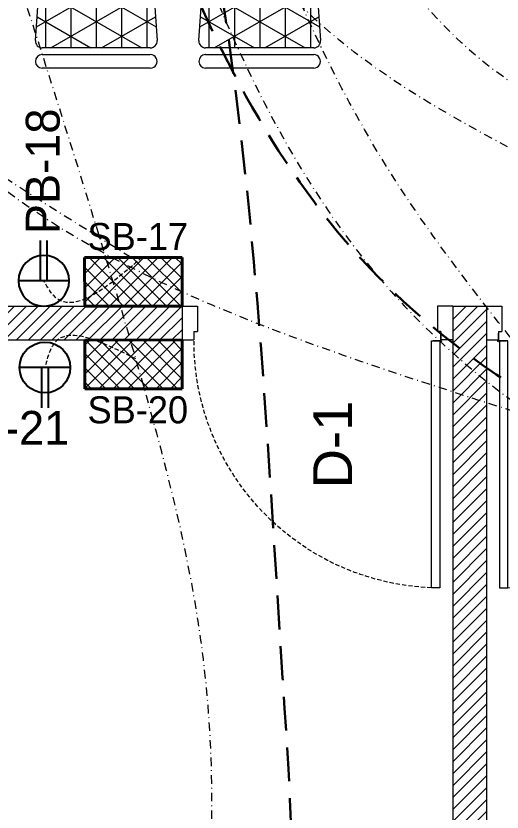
# Model space of a CAD drawing. Header units: inches. Extents: x 109699 to 44449955, y -10987 to 15824140.
# Drawn here: x 199269.2 to 199341, y -4102.8 to -3985.1 of the extents above; entities that cross this region are included whole.
import ezdxf

# ---------------------------------------------------------------- set-up
doc = ezdxf.new("R2010")
doc.units = ezdxf.units.IN
doc.header["$LTSCALE"] = 5
doc.header["$MEASUREMENT"] = 0
for name, pattern in [('DASHDOT', [1, 0.5, -0.25, 0, -0.25]), ('DASHED2', [0.375, 0.25, -0.125]), ('HIDDEN', [0.375, 0.25, -0.125])]:
    doc.linetypes.add(name, pattern=pattern)
doc.layers.get('0').update_dxf_attribs({"color": 123})
for name, color, linetype, lineweight in [('@NORMAL', 7, 'Continuous', 5), ('AC In', 244, 'DASHED2', 30), ('door', 8, 'Continuous', 9), ('E-Con-Point', 5, 'DASHED2', 13), ('E-PB-Socket-5A', 203, 'Continuous', 13), ('E-SB-Switch-Board', 106, 'Continuous', 18), ('SB', 1, 'DASHDOT', 20), ('WALL-1', 8, 'Continuous', 9)]:
    doc.layers.add(name, color=color, linetype=linetype, lineweight=lineweight)
doc.layers.add('FURNITUR', color=7, linetype='Continuous', lineweight=5, true_color=0xe8e8e8)
doc.styles.get("Standard").update_dxf_attribs({"font": 'times.ttf'})
doc.styles.add('TEXT-3', font='arial.ttf')

# ---------------------------------------------------------------- blocks, each defined once
blk = doc.blocks.new('Door-40')
at = {"layer": 'door', "ltscale": 0.5}
for p, q in [((0, 40), (5, 40)), ((0, 40), (0, 37.75)), ((5, 40), (5, 38.24999999999636)), ((0, 37.75), (3.75, 37.75000000000364)), ((3.75, 38.24999999999636), (3.75, 37.75000000000364)), ((3.75, 38.24999999999636), (5, 38.24999999999636)), ((5.135000000002037, 2.913192669428099), (5.145000000004075, 2.913192669428099)), ((5.135000000002037, 1.885000000002037), (5.135000000002037, 2.913192669428099)), ((0, 0), (0, 2.25)), ((0, 2.25), (3.75, 2.249999999996362)), ((3.75, 1.750000000003638), (3.75, 2.249999999996362)), ((3.75, 1.750000000003638), (5, 1.750000000003638)), ((4.010000000002037, 1.760000000002037), (4.010000000002037, 1.75)), ((5.010000000002037, 1.760000000002037), (4.010000000002037, 1.760000000002037)), ((5, 1.750000000003638), (5.010400642058812, 1.750000000007276)), ((5, 0), (5, 1.750000000003638)), ((5.145000000004075, 1.895000000000437), (5.145000000004075, 1.884599357945262)), ((0, 0), (5, 0)), ((0, 0), (5, 0))]:
    blk.add_line(p, q, dxfattribs=at)
blk.add_lwpolyline([(41.625, 3.145000000000437), (5.145000000004075, 3.145000000000437), (5.145000000004075, 1.895000000000437), (41.625, 1.895000000000437)], close=True, dxfattribs=at)
blk.add_circle((5.135000000002037, 1.760000000002037), 0.1249999999999983, dxfattribs=at)
at = {"layer": 'door', "linetype": 'HIDDEN', "ltscale": 0.5}
blk.add_arc((5.156161382139544, 1.755015969829401), 36.49531813451388, 2.182731632980644, 90.24516611661387, dxfattribs=at)
blk = doc.blocks.new('vbhgytr')
at = {"layer": 'FURNITUR'}
h = blk.add_hatch(color=256, dxfattribs=at)
edge = h.paths.add_edge_path()
edge.add_ellipse((143560.9056260546, 627.6643518051457), major_axis=(0.7071072075479371, 0.7071072075479372), ratio=0.9999987936840739, start_angle=-44.99934339188269, end_angle=134.9992742750232, ccw=False)
edge.add_line((143561.9056260541, 627.6643638682775), (143561.9056260541, 611.6797551263642))
edge.add_ellipse((143560.9056260546, 611.6797551264006), major_axis=(-0.7071067810310865, 0.7071067810310864), ratio=0.9999999999888283, start_angle=134.9999999963449, end_angle=224.9999999982356, ccw=False)
edge.add_ellipse((143560.9056260546, 611.6797551263642), major_axis=(-0.7071067809999121, 0.707106780999912), ratio=0.999999999982188, start_angle=45.00000000051028, end_angle=134.9999999944872, ccw=False)
edge.add_line((143559.9056260551, 611.6797551263642), (143559.9056260551, 627.6643638682776))
h = blk.add_hatch(color=256, dxfattribs=at)
edge = h.paths.add_edge_path()
edge.add_ellipse((143580.9994692173, 578.670171990399), major_axis=(-0.7071067810199007, 0.7071067810199005), ratio=0.9999999999911356, start_angle=-44.999999996918916, end_angle=135.0000000030811, ccw=False)
edge.add_line((143580.9994692174, 579.6701719904427), (143596.9840779506, 579.6701719904427))
edge.add_ellipse((143596.9840694206, 578.6701719904354), major_axis=(0.7071067810318384, 0.7071067810318385), ratio=0.9999999999864739, start_angle=225.0004887274365, end_angle=404.99951127167094, ccw=False)
edge.add_line((143596.9840779505, 577.6701719904281), (143580.9994692174, 577.6701719903554))
for p, q in [((143605.1249523512, 661.8079216003179), (143621.1095610846, 661.8079216003179)), ((143621.1095610846, 659.8079216003033), (143605.1249523512, 659.8079216003033)), ((143611.0653897037, 658.8079216002233), (143604.3260248482, 654.9169474846453)), ((143618.5653896998, 658.8079216003688), (143604.6189918455, 650.7559650403997)), ((143605.1249523512, 658.8079216003688), (143621.1095610846, 658.8079216003688)), ((143605.6172567218, 642.807746443085), (143605.6172567218, 658.8079216003688)), ((143621.6155215903, 650.7559650405452), (143607.669123736, 658.8079216003688)), ((143609.3672567199, 642.6720594977793), (143609.3672567199, 658.8079216003688)), ((143613.1172567179, 642.6720594977793), (143613.1172567179, 658.8079216003688)), ((143621.9084885877, 654.9169474846453), (143615.1691237321, 658.8079216002233)), ((143616.867256716, 642.6720594977793), (143616.867256716, 658.8079216003688)), ((143620.617256714, 642.8077464430851), (143620.617256714, 658.8079216003688)), ((143605.1231564528, 643.5953629989851), (143604.1274218266, 657.737687340231)), ((143622.1070916092, 657.737687340231), (143621.111356983, 643.5953629989851)), ((143621.3225545928, 646.5949825964451), (143604.2165991282, 656.4711105939284)), ((143622.0179143076, 656.4711105939284), (143604.9119588429, 646.5949825962996)), ((143597.7118773502, 652.8836901886121), (143581.7272686169, 652.8836901886121)), ((143645.2717227854, 652.8836901886121), (143629.2871140523, 652.8836901886121)), ((143620.4902177778, 642.7454054618005), (143604.5343936761, 651.9575048070514)), ((143621.7001197597, 651.9575048070514), (143605.744295658, 642.7454054618004)), ((143580.9781388075, 645.2854441583443), (143588.942534553, 649.8836901885176)), ((143581.7272686169, 650.8836901885976), (143597.7118773502, 650.8836901885976)), ((143597.7118773502, 649.8836901885176), (143581.7272686169, 649.8836901885176)), ((143582.2195729875, 641.6720594978448), (143582.2195729875, 649.8836901885176)), ((143582.2195729876, 641.6720594978448), (143596.4425345491, 649.8836901885176)), ((143582.9966114181, 649.8836901885176), (143597.2195729796, 641.6720594978448)), ((143585.9695729855, 641.6720594978448), (143585.9695729855, 649.8836901885176)), ((143589.7195729836, 641.6720594978448), (143589.7195729836, 649.8836901885176)), ((143590.4966114141, 649.8836901885176), (143598.4610071597, 645.2854441583443)), ((143593.4695729816, 641.6720594978448), (143593.4695729816, 649.8836901885176)), ((143597.2195729796, 641.6720594978448), (143597.2195729796, 649.8836901885176)), ((143628.5379842429, 645.2854441583443), (143636.5023799883, 649.8836901885176)), ((143629.2871140523, 650.8836901885976), (143645.2717227854, 650.8836901885976)), ((143645.2717227854, 649.8836901885176), (143629.2871140523, 649.8836901885176)), ((143629.7794184228, 641.6720594978448), (143629.7794184228, 649.8836901885176)), ((143629.7794184226, 641.6720594976993), (143644.0023799844, 649.8836901885176)), ((143630.5564568533, 649.8836901885176), (143644.7794184149, 641.6720594978448)), ((143633.5294184208, 641.6720594978448), (143633.5294184208, 649.8836901885176)), ((143637.2794184189, 641.6720594978448), (143637.2794184189, 649.8836901885176)), ((143638.0564568494, 649.8836901885176), (143646.0208525948, 645.2854441583443)), ((143641.0294184169, 641.6720594978448), (143641.0294184169, 649.8836901885176)), ((143644.7794184149, 641.6720594978448), (143644.7794184149, 649.8836901885176)), ((143580.7297380922, 648.8134559283799), (143581.2325504683, 641.6720594978448)), ((143598.2065954988, 641.6720594978448), (143598.7094078749, 648.8134559283799)), ((143628.2895835277, 648.8134559283799), (143628.7923959036, 641.6720594978448)), ((143645.7664409339, 641.6720594978448), (143646.26925331, 648.8134559283799)), ((143613.1172567179, 642.6720594977793), (143604.8521882241, 647.4438990201744)), ((143621.3823252117, 647.4438990201744), (143613.1172567179, 642.6720594977793)), ((143580.8729332037, 646.7796693589627), (143589.7195729836, 641.6720594978448)), ((143589.7195729836, 641.6720594978448), (143598.5662127634, 646.7796693589627)), ((143628.4327786389, 646.7796693589627), (143637.2794184189, 641.6720594978448)), ((143637.2794184187, 641.6720594976993), (143646.1260581988, 646.7796693589627)), ((143655.1172566959, 641.6720594978448), (143571.1172567398, 641.6720594978448)), ((143571.1172567398, 641.6720594978448), (143571.1172567398, 597.672059496797)), ((143571.1172567398, 597.672059496797), (143571.1172567398, 641.6720594978448)), ((143571.1172567398, 641.6720594978448), (143571.1172567398, 597.672059496797)), ((143571.1172567398, 641.6720594978448), (143655.1172566959, 641.6720594978448)), ((143581.1907277518, 642.2660635719402), (143582.2195729875, 641.6720594978448)), ((143581.2325504683, 641.6720594978448), (143598.2065954988, 641.6720594978448)), ((143581.2325504683, 641.6720594978448), (143598.2065954988, 641.6720594978448)), ((143588.5147133113, 641.6720594978448), (143588.8487618034, 640.735991418943)), ((143596.1256616821, 639.546715303443), (143595.2476904522, 641.6720594978448)), ((143597.2195729796, 641.6720594978448), (143598.2484182154, 642.2660635719402)), ((143600.7542872012, 641.6720594978448), (143600.6826344299, 640.2923687271145)), ((143604.9802752572, 640.4945424176052), (143605.6328713989, 641.6720594978448)), ((143620.114302498, 642.6720594977793), (143606.1202109378, 642.6720594977793)), ((143607.5941415007, 639.6990819902624), (143608.4672035317, 641.6720594978448)), ((143615.5334667222, 641.6720594978448), (143614.3686629143, 639.8357809495151)), ((143628.7505731869, 642.2660635720857), (143629.7794184228, 641.6720594978448)), ((143628.7923959036, 641.6720594978448), (143645.7664409339, 641.6720594978448)), ((143628.7923959036, 641.6720594978448), (143645.7664409339, 641.6720594978448)), ((143637.4512945455, 641.6720594978448), (143636.2761165116, 640.6848105488733)), ((143644.248353743, 640.3276376992483), (143646.7055521448, 641.6720594978448)), ((143644.7794184148, 641.6720594976993), (143645.8082636508, 642.2660635719402)), ((143655.1172566959, 641.538957472267), (143652.5193605899, 639.9888483998194)), ((143655.1172566959, 597.672059496797), (143655.1172566959, 641.6720594978448)), ((143655.1172566959, 641.6720594978448), (143655.1172566959, 597.672059496797)), ((143577.3309653898, 641.0395826035877), (143575.7301212529, 639.7902178397711)), ((143583.2120016395, 639.1844370234993), (143577.3309653898, 641.0395826035877)), ((143588.8487618034, 640.735991418943), (143590.2192721229, 637.6608935602028)), ((143604.6185792443, 638.6401932471025), (143604.9802752572, 640.4945424176052)), ((143636.2761165116, 640.6848105488733), (143633.4492296633, 639.3763560241482)), ((143575.7301212529, 639.7902178397711), (143575.3289813875, 638.3219685073465)), ((143585.3644248581, 637.7460715919364), (143583.2120016395, 639.1844370234993)), ((143600.6826344299, 640.2923687271145), (143600.944565505, 637.6818507356419)), ((143607.4552653331, 638.4548872768722), (143607.5941415007, 639.6990819902624)), ((143614.3686629143, 639.8357809495151), (143612.0119763768, 638.1696848632141)), ((143633.4492296633, 639.3763560241482), (143630.6222562891, 638.8733223773182)), ((143639.7542986284, 638.6606835952091), (143644.248353743, 640.3276376992483)), ((143652.5193605899, 639.9888483998194), (143647.7523893031, 637.6473326774039)), ((143575.3289813875, 638.3219685073465), (143578.0571578725, 635.1218328395556)), ((143577.8353150084, 638.0449123980056), (143578.231923196, 639.0124445695162)), ((143578.2860998558, 637.0597383581688), (143577.8353150084, 638.0449123980056)), ((143578.231923196, 639.0124445695162), (143579.9706401813, 639.0242082184614)), ((143579.9706401813, 639.0242082184614), (143581.5039881642, 638.4871583283322)), ((143581.5039881642, 638.4871583283322), (143583.049655858, 637.6688849608377)), ((143612.0119763768, 638.1696848632141), (143610.3790705206, 637.5758178167919)), ((143622.0793810895, 638.7158959139039), (143617.7459480488, 637.9870569239985)), ((143626.4121809155, 638.7555468585775), (143622.0793810895, 638.7158959139039)), ((143630.6222562891, 638.8733223773182), (143626.4121809155, 638.7555468585775)), ((143653.6931850109, 637.9421590691745), (143655.1172566959, 638.7446585256688)), ((143579.4082084989, 635.7553029141051), (143578.2860998558, 637.0597383581688)), ((143574.8817115685, 633.4423837915675), (143571.1172567398, 635.9921648626162)), ((143578.077041855, 631.5853235269346), (143574.8817115685, 633.4423837915675)), ((143650.7440468257, 633.755287125117), (143652.9600786029, 633.4428008235556)), ((143652.9600786029, 633.4428008235556), (143655.1172566959, 633.4428008235556)), ((143571.1172567398, 631.3657826481779), (143572.8086582478, 629.854395657976)), ((143650.8085250812, 632.0438695665348), (143653.46420637, 631.993804762443)), ((143653.46420637, 631.993804762443), (143655.1172566959, 631.993804762443)), ((143572.8086582478, 629.854395657976), (143575.4711490395, 628.0124146541182)), ((143571.1172567398, 628.159082017127), (143563.9758603132, 628.6618943935003)), ((143571.1172567398, 628.159082017127), (143563.975860313, 628.6618943935003)), ((143575.0945340057, 625.8778717115588), (143571.1172567398, 628.9332519789494)), ((143655.1172566959, 628.159082017127), (143662.2586531226, 628.6618943935003)), ((143559.9056260553, 627.6643638682775), (143559.9056260553, 611.6797551263642)), ((143559.9056260551, 627.6643638682775), (143559.9056260551, 611.6797551263642)), ((143561.9056260541, 611.6797551263642), (143561.9056260541, 627.6643638682775)), ((143561.9056260541, 611.6797551263642), (143561.9056260541, 627.6643638682775)), ((143562.9056260536, 620.4490979282348), (143567.5038720813, 628.4134936781405)), ((143562.9056260535, 620.4490979282348), (143567.5038720813, 628.4134936781405)), ((143562.9056260536, 627.6643638682775), (143562.9056260536, 611.6797551263642)), ((143562.9056260535, 627.6643638682775), (143562.9056260535, 611.6797551263642)), ((143571.1172567398, 619.6720594972481), (143566.0096468815, 628.5186992819016)), ((143571.1172567399, 619.6720594972481), (143566.0096468813, 628.5186992820471)), ((143571.1172567398, 627.1720594974119), (143570.523252666, 628.2009047338672)), ((143571.1172567399, 627.1720594974119), (143570.5232526659, 628.2009047338672)), ((143571.1172567398, 611.1850369773691), (143571.1172567398, 628.159082017127)), ((143571.1172567398, 611.1850369773691), (143571.1172567398, 628.159082017127)), ((143571.1172567398, 611.1850369773691), (143571.1172567398, 628.159082017127)), ((143571.1172567398, 627.6636915430184), (143579.0262372395, 622.6734031963111)), ((143575.4711490395, 628.0124146541182), (143579.1388185754, 625.9644414854089)), ((143653.5736439862, 626.8099863712422), (143650.8914945427, 627.6860738915619)), ((143655.1172566957, 619.6720594972481), (143660.2248665543, 628.5186992820471)), ((143655.1172566957, 627.1720594974119), (143655.7112607698, 628.2009047338672)), ((143655.1172566959, 611.1850369773691), (143655.1172566959, 628.159082017127)), ((143655.1172566959, 611.1850369773691), (143655.1172566959, 628.159082017127)), ((143663.3288873822, 620.4490979282348), (143658.7306413544, 628.4134936781405)), ((143663.3288873822, 627.6643638682775), (143663.3288873822, 611.6797551263642)), ((143664.3288873816, 611.6797551263642), (143664.3288873816, 627.6643638682775)), ((143666.3288873805, 627.6643638682775), (143666.3288873805, 611.6797551263642)), ((143571.1172567398, 627.1720594974119), (143562.9056260536, 627.1720594974119)), ((143562.9056260536, 612.9490979280711), (143571.1172567399, 627.1720594975574)), ((143571.1172567398, 627.1720594974119), (143562.9056260535, 627.1720594974119)), ((143562.9056260535, 612.9490979280711), (143571.1172567398, 627.1720594974119)), ((143571.1172567398, 612.1720594970844), (143562.9056260536, 626.3950210665706)), ((143571.1172567399, 612.1720594970844), (143562.9056260537, 626.3950210662796)), ((143655.1172566959, 626.7108989335379), (143653.5736439862, 626.8099863712422)), ((143655.1172566959, 627.1720594974119), (143663.3288873822, 627.1720594974119)), ((143663.3288873822, 612.9490979280711), (143655.1172566959, 627.1720594974119)), ((143655.1172566957, 612.1720594970844), (143663.3288873819, 626.3950210662796)), ((143574.8195019155, 623.8603441809629), (143571.1172567398, 626.1612045526284)), ((143578.6328322657, 623.4848332293924), (143575.0945340057, 625.8778717115588)), ((143655.1172566959, 624.6841800273668), (143653.2610876733, 625.0331611055065)), ((143571.1172567398, 623.42205949733), (143562.9056260536, 623.42205949733)), ((143571.1172567398, 623.42205949733), (143562.9056260535, 623.42205949733)), ((143571.1172567398, 623.5547998154095), (143574.3405341338, 621.185360854617)), ((143577.5274352931, 621.9818553003106), (143574.8195019155, 623.8603441809629)), ((143655.1172566959, 622.7096850553776), (143653.4897747192, 623.3969073597973)), ((143655.1172566959, 623.42205949733), (143663.3288873822, 623.42205949733)), ((143571.1172567398, 619.6720594972481), (143562.9056260536, 619.6720594972481)), ((143571.1172567398, 619.6720594972481), (143562.9056260535, 619.6720594972481)), ((143566.0096468815, 610.8254197125946), (143571.1172567399, 619.6720594973937)), ((143566.0096468815, 610.8254197125946), (143571.1172567398, 619.6720594972481)), ((143572.2174348155, 618.8288350603992), (143571.1172567398, 619.5009612837762)), ((143655.1172566959, 619.6720594972481), (143663.3288873822, 619.6720594972481)), ((143660.2248665542, 610.8254197125946), (143655.1172566959, 619.6720594972481)), ((143567.5038720813, 610.9306253163556), (143562.9056260536, 618.8950210664069)), ((143567.5038720811, 610.9306253165012), (143562.9056260536, 618.8950210661159)), ((143573.7438740206, 617.8772197774038), (143572.2174348155, 618.8288350603992)), ((143655.1172566959, 617.6014600389643), (143650.6499014905, 618.8000720566057)), ((143658.7306413545, 610.9306253165012), (143663.3288873821, 618.8950210661159)), ((143576.1082290669, 616.7557374158929), (143573.7438740206, 617.8772197774038)), ((143571.1172567398, 615.9220594971663), (143562.9056260536, 615.9220594971663)), ((143571.1172567398, 615.9220594971663), (143562.9056260535, 615.9220594971663)), ((143578.2227897898, 615.970208403957), (143576.1082290669, 616.7557374158929)), ((143655.1172566959, 615.9220594971663), (143663.3288873822, 615.9220594971663)), ((143572.2646560566, 613.9674346728394), (143571.1172567398, 614.5668008743478)), ((143573.5851354127, 613.4427490229574), (143572.2646560566, 613.9674346728394)), ((143575.1964945473, 613.01669537847), (143573.5851354127, 613.4427490229574)), ((143571.1172567398, 612.1720594970844), (143562.9056260536, 612.1720594970844)), ((143571.1172567398, 612.1720594970844), (143562.9056260535, 612.1720594970844)), ((143570.5232526659, 611.1432142607745), (143571.1172567399, 612.17205949723)), ((143570.523252666, 611.1432142607745), (143571.1172567398, 612.1720594970844)), ((143577.3025989934, 612.710107487072), (143575.1964945473, 613.01669537847)), ((143579.2763470366, 612.2768790185984), (143577.3025989934, 612.710107487072)), ((143655.1172566959, 612.1720594970844), (143663.3288873822, 612.1720594970844)), ((143655.7112607696, 611.1432142607745), (143655.1172566959, 612.1720594970844)), ((143563.9758603132, 610.6822246011415), (143571.1172567398, 611.1850369773691)), ((143563.975860313, 610.6822246011415), (143571.1172567398, 611.1850369773691)), ((143662.2586531226, 610.6822246011415), (143655.1172566959, 611.1850369773691)), ((143651.7862765831, 608.6158567532223), (143653.6332589246, 606.37538202515)), ((143577.1739414091, 605.4457430388576), (143579.1112733899, 606.4082436118108)), ((143653.6332589246, 606.37538202515), (143655.1172566959, 603.8895202807423)), ((143574.7976540781, 604.6385744474217), (143577.1739414091, 605.4457430388576)), ((143571.1172567398, 603.9602271535373), (143572.3863718869, 604.1600931706064)), ((143572.3863718869, 604.1600931706064), (143574.7976540781, 604.6385744474217)), ((143575.1569127184, 601.0199012107095), (143577.8936370083, 602.2719050337655)), ((143572.542865947, 600.0032876044984), (143575.1569127184, 601.0199012107095)), ((143571.1172567398, 599.5774559877493), (143572.542865947, 600.0032876044984)), ((143620.9960950961, 599.0313144752784), (143619.0049631092, 599.6270411144401)), ((143623.8922770225, 599.4158191009768), (143622.7850497472, 599.9521403318906)), ((143625.222758209, 599.0822264576776), (143623.8922770225, 599.4158191009768)), ((143633.1892112358, 599.6236632917174), (143631.4565988317, 599.1240616157232)), ((143637.6972618519, 599.493657872955), (143636.3395763758, 598.7545360819636)), ((143640.1447662651, 600.1713891944542), (143640.3159320463, 599.2514658793475)), ((143640.3159320463, 599.2514658793475), (143640.1826383794, 597.672059496797)), ((143652.8961444798, 597.672059496797), (143651.9930913577, 599.875931327852)), ((143575.3325560713, 597.672059496797), (143577.4472861622, 599.0676995830937)), ((143592.8068785795, 599.0625548505259), (143591.4163832266, 597.672059496797)), ((143598.5336983881, 597.672059496797), (143600.163390345, 598.7607988627713)), ((143610.1288758066, 598.4692431389492), (143609.7268804557, 597.672059496797)), ((143615.0410301639, 597.672059496797), (143615.7435993244, 598.7275522117696)), ((143625.2128556448, 598.1894021821518), (143620.9960950961, 599.0313144752784)), ((143627.3042925508, 598.0476101911032), (143625.2128556448, 598.1894021821518)), ((143627.4874957882, 598.8444665077129), (143625.222758209, 599.0822264576776)), ((143629.2312318838, 598.0326979318909), (143627.3042925508, 598.0476101911032)), ((143629.4570453603, 598.8719433826794), (143627.4874957882, 598.8444665077129)), ((143631.5299819359, 598.0817260389152), (143629.2312318838, 598.0326979318909)), ((143631.4565988317, 599.1240616157232), (143629.4570453603, 598.8719433826794)), ((143633.9173510676, 598.345474030915), (143631.5299819359, 598.0817260389152)), ((143636.3395763758, 598.7545360819636), (143633.9173510676, 598.345474030915)), ((143645.9291231324, 597.672059496797), (143645.2569740999, 598.8288260655694)), ((143648.8742430934, 598.9244670653603), (143649.3586794529, 597.672059496797)), ((143571.1172567398, 597.672059496797), (143655.1172566959, 597.672059496797)), ((143655.1172566959, 597.672059496797), (143571.1172567398, 597.672059496797)), ((143580.4089105422, 587.5205887836946), (143596.4917735801, 596.8060340929667)), ((143580.7267050902, 592.0341945705716), (143588.991773584, 596.8060340929667)), ((143581.0444996381, 596.5478003575942), (143581.491773588, 596.8060340929667)), ((143581.4917735878, 596.8060340929667), (143581.4917735878, 580.6701719905227)), ((143581.4917735878, 596.8060340929667), (143597.5746366257, 587.5205887836946)), ((143581.9947278038, 596.8060340929667), (143595.9888193642, 596.8060340929667)), ((143585.2417735859, 596.8060340929667), (143585.2417735859, 580.6701719905227)), ((143588.9917735839, 596.8060340929667), (143588.9917735839, 580.6701719905227)), ((143588.9917735839, 596.8060340929667), (143597.2568420779, 592.0341945705716)), ((143592.7417735819, 596.8060340929667), (143592.7417735819, 580.6701719905227)), ((143596.49177358, 596.8060340929667), (143596.49177358, 580.6701719905227)), ((143596.49177358, 596.8060340929667), (143596.93904753, 596.5478003574486)), ((143604.1274218266, 590.5306630661163), (143604.6302342027, 597.672059496797)), ((143604.2706169381, 592.564449635679), (143613.1172567179, 597.672059496797)), ((143604.588411486, 597.0780554225561), (143605.6172567218, 597.672059496797)), ((143604.6302342027, 597.672059496797), (143621.6042792331, 597.672059496797)), ((143604.6302342027, 597.672059496797), (143621.6042792331, 597.672059496797)), ((143605.6172567218, 597.672059496797), (143605.6172567218, 589.4604288059786)), ((143605.6172567218, 597.672059496797), (143619.8402182834, 589.4604288061241)), ((143606.3942951524, 589.4604288059786), (143620.617256714, 597.672059496797)), ((143609.3672567199, 597.672059496797), (143609.3672567199, 589.4604288059786)), ((143613.1172567179, 597.672059496797), (143613.1172567179, 589.4604288059786)), ((143613.1172567179, 597.672059496797), (143621.9638964977, 592.564449635679)), ((143616.867256716, 597.672059496797), (143616.867256716, 589.4604288059786)), ((143620.617256714, 597.672059496797), (143620.617256714, 589.4604288059786)), ((143620.617256714, 597.672059496797), (143621.6461019497, 597.0780554225561)), ((143621.6042792331, 597.672059496797), (143622.1070916092, 590.5306630661163)), ((143628.2895835277, 590.5306630661163), (143628.7923959036, 597.672059496797)), ((143628.4327786389, 592.564449635679), (143637.2794184189, 597.672059496797)), ((143628.7505731869, 597.0780554225561), (143629.7794184228, 597.672059496797)), ((143628.7923959036, 597.672059496797), (143645.7664409339, 597.672059496797)), ((143628.7923959036, 597.672059496797), (143645.7664409339, 597.672059496797)), ((143629.7794184228, 597.672059496797), (143629.7794184228, 589.4604288059786)), ((143629.7794184228, 597.672059496797), (143644.0023799844, 589.4604288059786)), ((143630.5564568532, 589.4604288059786), (143644.7794184149, 597.672059496797)), ((143633.5294184208, 597.672059496797), (143633.5294184208, 589.4604288059786)), ((143637.2794184189, 597.672059496797), (143637.2794184189, 589.4604288059786)), ((143637.2794184189, 597.672059496797), (143646.1260581988, 592.564449635679)), ((143641.0294184169, 597.672059496797), (143641.0294184169, 589.4604288059786)), ((143644.7794184149, 597.672059496797), (143644.7794184149, 589.4604288059786)), ((143644.7794184149, 597.672059496797), (143645.8082636508, 597.0780554227016)), ((143645.7664409339, 597.672059496797), (143646.26925331, 590.5306630661163)), ((143580.0019386927, 581.740406250515), (143580.9976733188, 595.8827305919064)), ((143596.9858738491, 595.8827305919064), (143597.9816084752, 581.740406250515)), ((143604.3758225418, 594.0586748362974), (143612.3402182873, 589.4604288061241)), ((143613.8942951485, 589.4604288059786), (143621.858690894, 594.0586748361519)), ((143628.5379842427, 594.0586748362974), (143636.5023799883, 589.4604288061241)), ((143638.0564568494, 589.4604288061241), (143646.0208525948, 594.0586748361519)), ((143580.0911159943, 583.0069829968176), (143597.1970714591, 592.8831109944464)), ((143580.786475709, 592.8831109944464), (143597.8924311737, 583.0069829968176)), ((143580.4935087117, 588.7221285503463), (143594.4399065659, 580.6701719905227)), ((143583.543640602, 580.6701719905227), (143597.4900384563, 588.7221285503463)), ((143621.1095610846, 589.4604288059786), (143605.1249523512, 589.4604288059786)), ((143645.2717227854, 589.4604288059786), (143629.2871140523, 589.4604288059786)), ((143605.1249523512, 588.4604288060441), (143621.1095610846, 588.4604288060441)), ((143629.2871140523, 588.4604288060441), (143645.2717227854, 588.4604288060441)), ((143621.1095610846, 586.4604288060295), (143605.1249523512, 586.4604288060295)), ((143645.2717227854, 586.4604288060295), (143629.2871140523, 586.4604288060295)), ((143580.2005417143, 584.5611461062462), (143586.9399065699, 580.6701719905227)), ((143591.0436405981, 580.6701719905227), (143597.7830054538, 584.5611461062462)), ((143596.9840779506, 580.6701719905227), (143580.9994692174, 580.6701719905227)), ((143580.9994692174, 579.6701719904427), (143596.9840779506, 579.6701719904427)), ((143596.9840779506, 577.6701719904281), (143580.9994692174, 577.6701719904281))]:
    blk.add_line(p, q, dxfattribs=at)
for centre, major_axis, ratio, start_param, end_param in [((143605.1249523512, 660.8079216003833), (0.7071067810315126, 0.7071067810315125), 0.9999999999873966, 0.7853981634037498, 3.926990816993543), ((143621.1095610846, 660.8079216003833), (-0.707106781006985, 0.7071067810069851), 0.9999999999912867, 2.356194490187988, 5.497787143777781), ((143605.1249523512, 657.8079216002888), (0.7071067810071769, 0.7071067810071768), 0.9999999999917469, 0.7853981634015748, 2.426486621326469), ((143621.1095610846, 657.8079216002888), (-0.707106781004108, 0.7071067810041081), 0.9999999999916713, 3.856698685853721, 5.497787143777973), ((143581.7272686169, 651.8836901885321), (0.707106781031444, 0.7071067810314439), 0.99999999998759, 0.7853981634036532, 3.926990816993446), ((143597.7118773502, 651.8836901885321), (-0.707106781006985, 0.7071067810069851), 0.9999999999912867, 2.356194490187988, 5.497787143777781), ((143629.2871140523, 651.8836901885321), (0.707106781031444, 0.7071067810314439), 0.99999999998759, 0.7853981634036532, 3.926990816993446), ((143645.2717227854, 651.8836901885321), (-0.707106781006985, 0.7071067810069851), 0.9999999999912867, 2.356194490187988, 5.497787143777781), ((143581.7272686169, 648.8836901884375), (-0.7071067810253916, 0.7071067810253917), 0.9999999999977596, -0.7853981633985685, 0.8556902945365379), ((143597.7118773502, 648.8836901884375), (0.707106781016361, 0.7071067810163609), 0.9999999999685577, 5.427495012628475, 7.068583470592755), ((143629.2871140523, 648.8836901884375), (-0.7071067810253916, 0.7071067810253917), 0.9999999999977596, -0.7853981633985685, 0.8556902945365379), ((143645.2717227854, 648.8836901884375), (-0.7071067810071713, 0.7071067810071714), 0.9999999999917548, 3.856698685853226, 5.497787143778015), ((143606.1202109378, 643.6720594977138), (0.7071067810004613, 0.7071067810004612), 0.9999999999928327, 2.43296638148828, 3.926990816990825), ((143620.114302498, 643.6720594977138), (-0.7071067810004055, 0.7071067810004056), 0.9999999999928812, 2.356194490188785, 3.850218925691283), ((143560.9056260547, 627.6643638682775), (0.7071067810003483, 0.7071067810003482), 0.9999999999809547, 5.497787143772616, 8.639379797362409), ((143560.9056260545, 627.6643638682775), (-0.7071067810509598, 0.7071067810509599), 0.9999999999978746, 3.926990816988305, 7.068583470578098), ((143563.9056260531, 627.6643638682775), (-0.7071067810128419, 0.707106781012842), 0.9999999999816895, -0.8556902944254252, 0.7853981634066036), ((143563.905626053, 627.6643638682775), (-0.7071067810134215, 0.7071067810134216), 0.9999999999859157, -0.8556902945104286, 0.7853981634044902), ((143662.3288873827, 627.6643638682775), (0.7071067810134215, 0.7071067810134214), 0.999999999985916, 5.497787143775096, 7.138875601690015), ((143665.3288873811, 627.6643638682775), (-0.7071067810509598, 0.7071067810509599), 0.9999999999978746, 3.926990816988305, 7.068583470578098), ((143560.9056260547, 611.6797551263642), (-0.7071067810113831, 0.7071067810113832), 0.9999999999788467, 0.7853981634080247, 3.926990816997818), ((143560.9056260545, 611.6797551263642), (-0.7071067810113831, 0.7071067810113832), 0.9999999999788467, 0.7853981634080247, 3.926990816997818), ((143563.9056260531, 611.6797551263642), (0.7071067810519126, 0.7071067810519125), 0.9999999999947391, 2.356194490189714, 3.997282948004094), ((143563.905626053, 611.6797551263642), (-0.707106781010201, 0.7071067810102011), 0.9999999999792346, 0.7853981634078311, 2.42648662125983), ((143662.3288873827, 611.6797551263642), (0.7071067810116005, 0.7071067810116004), 0.9999999999771856, 3.856698685891737, 5.497787143770731), ((143665.3288873811, 611.6797551263642), (0.7071067810002987, 0.7071067810002986), 0.9999999999810952, 2.356194490182892, 5.497787143772685), ((143581.9947278038, 595.8060340930322), (-0.7071067810004055, 0.7071067810004056), 0.9999999999928812, -0.7853981634010078, 0.7086262721014891), ((143595.9888193642, 595.8060340930322), (0.7071067810004613, 0.7071067810004612), 0.9999999999928327, 5.574559035078073, 7.068583470580618), ((143605.1249523512, 590.4604288060586), (0.707106781025392, 0.7071067810253919), 0.9999999999977596, 2.285902359053255, 3.926990816988361), ((143621.1095610846, 590.4604288060586), (0.7071067810071769, 0.7071067810071768), 0.9999999999917469, 3.926990816991368, 5.568079274916263), ((143629.2871140523, 590.4604288060586), (0.707106781025392, 0.7071067810253919), 0.9999999999977596, 2.285902359053255, 3.926990816988361), ((143645.2717227854, 590.4604288060586), (0.7071067810071769, 0.7071067810071768), 0.9999999999917469, 3.926990816991368, 5.568079274916263), ((143605.1249523512, 587.4604288061096), (0.707106781031444, 0.7071067810314439), 0.99999999998759, 0.7853981634036532, 3.926990816993446), ((143621.1095610846, 587.4604288061096), (-0.707106781006985, 0.7071067810069851), 0.9999999999912867, 2.356194490187988, 5.497787143777781), ((143629.2871140523, 587.4604288061096), (0.707106781031444, 0.7071067810314439), 0.99999999998759, 0.7853981634036532, 3.926990816993446), ((143645.2717227854, 587.4604288061096), (-0.707106781006985, 0.7071067810069851), 0.9999999999912867, 2.356194490187988, 5.497787143777781), ((143580.9994692174, 581.6701719906027), (-0.7071067810296036, 0.7071067810296037), 0.9999999999818601, 0.7151060323045111, 2.356194490183275), ((143596.9840779506, 581.6701719906027), (-0.7071067810068554, 0.7071067810068555), 0.9999999999887463, 2.356194490186718, 3.997282948094734), ((143580.9994692174, 578.6701719903626), (0.7071067809957768, 0.7071067809957767), 0.999999999993884, 0.7853981634005062, 3.926990816990299), ((143596.9840779506, 578.6701719903626), (-0.707106781006985, 0.7071067810069851), 0.9999999999912867, 2.356194490187988, 5.497787143777781)]:
    blk.add_ellipse(centre, major_axis=major_axis, ratio=ratio, start_param=start_param, end_param=end_param, dxfattribs=at)
blk = doc.blocks.new('A$C4DCB0E22')
h = blk.add_hatch()
h.set_pattern_fill('ANSI37', color=256, scale=15, angle=90.05046403147966, style=0)
h.set_pattern_definition([(135.0504640314797, (0, 0), (-1.324656962164393, -1.326992438783809), []), (225.0504640314796, (0, 0), (1.326992438783809, -1.324656962164393), [])])
h.paths.add_polyline_path([(0.0158499618895469, -4.176303718850249e-06), (-3.779117417224143e-06, 17.9999888419976), (8.999992730033242, 18.00791571250107), (9.015846471040199, 0.007922694199763214)])
at = {"lineweight": 40}
for p, q in [((-3.779117417224143e-06, 17.9999888419976), (8.999992730033242, 18.00791571250107)), ((0.0158499618895469, -4.176303718850249e-06), (-3.779117417224143e-06, 17.9999888419976)), ((9.015846471040199, 0.007922694199763214), (8.999992730033242, 18.00791571250107)), ((0.0158499618895469, -4.176303718850249e-06), (9.015846471040199, 0.007922694199763214))]:
    blk.add_line(p, q, dxfattribs=at)
blk = doc.blocks.new('A$C0EEE0DA8')
at = {"lineweight": 25}
for p, q in [((9.859886922386067, 11.01563311866266), (9.859886922386067, 3.514223118661903)), ((9.859886922386067, 7.754928118662065), (15.8195753665932, 7.754928118662065)), ((9.859886922386067, 6.774928118662501), (15.8195753665932, 6.774928118662501))]:
    blk.add_line(p, q, dxfattribs=at)
blk.add_circle((9.85988692238243, 7.264928118662283), 3.750704999999999, dxfattribs=at)

msp = doc.modelspace()

# ---------------------------------------------------------------- hatches: boundary and pattern name
at = {"layer": '@NORMAL'}
h = msp.add_hatch(dxfattribs=at)
h.set_pattern_fill('ANSI31', scale=10, angle=-7.63333123551244e-14, style=0)
h.set_pattern_definition([(44.99999999999989, (144936.2299962564, 2531124.419644955), (-0.8838834764831833, 0.8838834764831855), [])])
h.paths.add_polyline_path([(199293.7354275767, -4028.007753115175), (199177.418686874, -4028.007518244003), (199177.418686874, -3912.423741294098), (199172.4182237895, -3912.423741294098), (199172.4182237895, -4168.507460016319), (199177.4190451852, -4168.507460016319), (199177.4190451852, -4033.007518244003), (199293.7354275767, -4033.007753115175)])
h = msp.add_hatch(dxfattribs=at)
h.set_pattern_fill('ANSI31', scale=10, angle=-7.63333123551244e-14, style=0)
h.set_pattern_definition([(44.99999999999989, (145189.7814231474, 2531118.532197352), (-0.8838834764831833, 0.8838834764831855), [])])
h.paths.add_polyline_path([(199338.7354403279, -4028.007518244003), (199333.7354403279, -4028.007518244003), (199333.7354403279, -4168.507460016319), (199338.7354403279, -4168.507460016319)])

# ---------------------------------------------------------------- linework, layer by layer
at = {"layer": 'AC In', "ltscale": 4}
for points in [[(199061.8283643957, -3767.217604157297, 1.34720101745143), (199224.8957880062, -3800.853481064452), (199322.848807477, -4023.805578286749), (199477.7213034955, -4081.58984375, 0.2632158499592581), (199492.9489199709, -4085.077353768883, 0.2636725316083707), (199501.5338034955, -4085.418729287976, -0.02144757909902495), (199505.0339687051, -4076.773437500001, -0.02144757909902495)], [(199063.0611472455, -3770.321839887185, 1.357551479428487), (199273.0708993746, -3899.963498570354, -0.2041998163280778), (199308.5885403508, -4082.977774671268), (199305.1648249334, -4151.370413504588), (199297.2417709086, -4183.461143316799, 0.1632158499592506), (199297.4634909955, -4196.3828125, 0.1632158499592506), (199275.663607372, -4189.007518243809, 0.1632158499592506)]]:
    msp.add_spline(points, degree=3, dxfattribs=at)
at = {"layer": 'E-Con-Point', "ltscale": 0.5}
for points in [[(199287.7971486196, -4020.810661734817, 0.1632158499592506), (199274.796875, -4026.5, 0.1632158499592506), (199273.2877750924, -4024.256813244003, 0.1632158499592506)], [(199286.8987986397, -4035.807453057179), (199274.7709070219, -4033.568819078788, 0.9946472506889508), (199273.4467597309, -4037.078010146382, 0.9946472506889508)]]:
    msp.add_spline(points, degree=3, dxfattribs=at)
at = {"layer": 'SB', "ltscale": 0.5}
for points in [[(199502.9847353279, -4166.867919371018, -0.02144757909902495), (199411.1099895647, -4070.37084475112), (199248.4176687225, -3990.469826841244, -0.2286854745941795), (199212.8986875293, -3808.614921242366), (199061.2793413973, -3767.197737286692, 1.351851322454579)], [(199061.8283643957, -3767.217604157297, 1.34720101745143), (199224.8957880062, -3800.853481064452), (199322.848807477, -4023.805578286749), (199503.7208994251, -4085.904638240414, 0.2632158499592581)], [(199286.3275460013, -4186.028721980703), (199296.8830716679, -4080.199645221452), (199286.8987986397, -4035.807453057179), (199246.8285936365, -3904.515970208176), (199207.0493060085, -3805.54955321657), (199069.0397082016, -3767.080902115922, 1.357551479428487)], [(199385.1509669464, -4185.08309300102), (199383.4874387893, -4143.988357867405), (199371.3786203378, -4108.43851264269), (199385.9438520516, -4040.216177589971, 0.291434139944613), (199320.3175315037, -3991.310222487253), (199250.9162921584, -3839.400688226473, -0.06870740550734084), (199069.0397082016, -3767.080902115922, 1.357551479428487)], [(199375.2417709086, -4183.47382998071, 0.1914343817397253), (199380.7017722455, -4092.49609375), (199325.5220847455, -4009.84765625), (199275.7134909955, -3870.19921875), (199241.4595847455, -3807.83984375), (199069.0397082016, -3767.080902115922, 1.357551479428392)], [(199395.156510585, -4011.647152778488, 0.2705635428401436), (199344.796875, -3996.5), (199278.296875, -3870.5), (199069.0397082016, -3767.480997899251, 1.28611528089845)], [(199286.1971113039, -4020.812070989653, 0.1632158499592506), (199210.4109913712, -3948.529196216627), (199202.2172238902, -3808.447460422856), (199069.704214173, -3770.300233890004, 1.357551479428487)]]:
    msp.add_spline(points, degree=3, dxfattribs=at)
at = {"layer": 'WALL-1'}
for p, q in [((199177.418686874, -4028.007518244003, 0.1632158499592506), (199293.7354275767, -4028.007518244003, 0.1632158499592506)), ((199293.7354275767, -4028.007518244003, 0.2632156081641419), (199293.7354275767, -4033.007518244003, 0.2632156081641419)), ((199293.7354275767, -4028.007518244003, 0.2632156081641419), (199293.7354275767, -4033.007518244003, 0.2632156081641419)), ((199293.7354275767, -4028.007518244003, 0.3632156081641433), (199293.7354275767, -4033.007518244003, 0.3632156081641433)), ((199333.7354275768, -4028.007518244003, -0.008565860055419702), (199338.7354275768, -4028.007518244003, -0.008565860055419702)), ((199333.7354403279, -4028.007518244003, 0.2632158499592521), (199333.7354403279, -4168.507460016319, 0.2632158499592734)), ((199338.7354403279, -4028.007518244003, 0.2632158499592521), (199338.735440328, -4168.507460016319, 0.2632158499592734)), ((199177.4186996253, -4033.007518244003, 0.1632158499592506), (199293.7354275767, -4033.007518244003, 0.1632158499592506))]:
    msp.add_line(p, q, dxfattribs=at)

# ---------------------------------------------------------------- block references
at = {"layer": '@NORMAL'}
msp.add_blockref('vbhgytr', (55667.91786271668, -4579.281395262455, -0.2286854745941795), dxfattribs=at)
at = {"layer": '@NORMAL', "xscale": -1, "rotation": 90}
msp.add_blockref('Door-40', (199333.7354275768, -4028.007753115175, 0.2632156081641384), dxfattribs=at)
at = {"layer": '@NORMAL', "rotation": 270}
msp.add_blockref('Door-40', (199338.7354275768, -4028.007478726589, 0.1914341399447963), dxfattribs=at)
at = {"layer": 'E-PB-Socket-5A', "xscale": -1, "rotation": 270}
msp.add_blockref('A$C0EEE0DA8', (199266.0228469738, -4034.116700166386, 0.1632158499592506), dxfattribs=at)
at = {"layer": 'E-PB-Socket-5A', "rotation": 270}
msp.add_blockref('A$C0EEE0DA8', (199266.1818316123, -4027.218123223996, 0.9946472506889508), dxfattribs=at)
at = {"layer": 'E-SB-Switch-Board', "xscale": 0.8002315484918654, "yscale": 0.8002315484918654, "zscale": 0.8002315484918654, "rotation": 270}
for p in [(199279.324925301, -4020.805440125233, 0.1632158499592506), (199279.3312686329, -4033.007756139344, 0.2632156081641384)]:
    msp.add_blockref('A$C4DCB0E22', p, dxfattribs=at)

# ---------------------------------------------------------------- texts
at = {"layer": '@NORMAL', "insert": (199318.8621333065, -4041.97822661654, 0.2632156081641384), "char_height": 4.8, "width": 80.40303804183776, "attachment_point": 9, "rotation": 89.99999999999996, "style": 'TEXT-3'}
msp.add_mtext('{\\H1.2x;D-1}', dxfattribs=at)
at = {"layer": 'E-PB-Socket-5A', "insert": (199275.6922044992, -4017.371024679437, 0.1632158499592506), "char_height": 5, "width": 24.08470202641911, "attachment_point": 7, "rotation": 89.99999999999983}
msp.add_mtext('{\\fCentury Gothic|b0|i0|c0|p34;PB-18}', dxfattribs=at)
at = {"layer": 'E-PB-Socket-5A', "insert": (199258.4724679094, -4048.502252821476, 0.9946472506889508), "char_height": 5, "width": 24.08470202641911, "attachment_point": 7}
msp.add_mtext('{\\fCentury Gothic|b0|i0|c0|p34;PB-21}', dxfattribs=at)
at = {"layer": 'E-SB-Switch-Board', "char_height": 4, "width": 24.08470202641911, "attachment_point": 1}
for s, insert in [('{\\fCentury Gothic|b0|i0|c0|p34;SB-17}', (199279.7424618839, -4015.712528271807, -0.2761058480675835)), ('{\\fCentury Gothic|b0|i0|c0|p34;SB-20}', (199279.7488052157, -4041.33769452268, -0.1761060898626958))]:
    msp.add_mtext(s, dxfattribs=dict(at, insert=insert))

doc.saveas('drawing.dxf')
